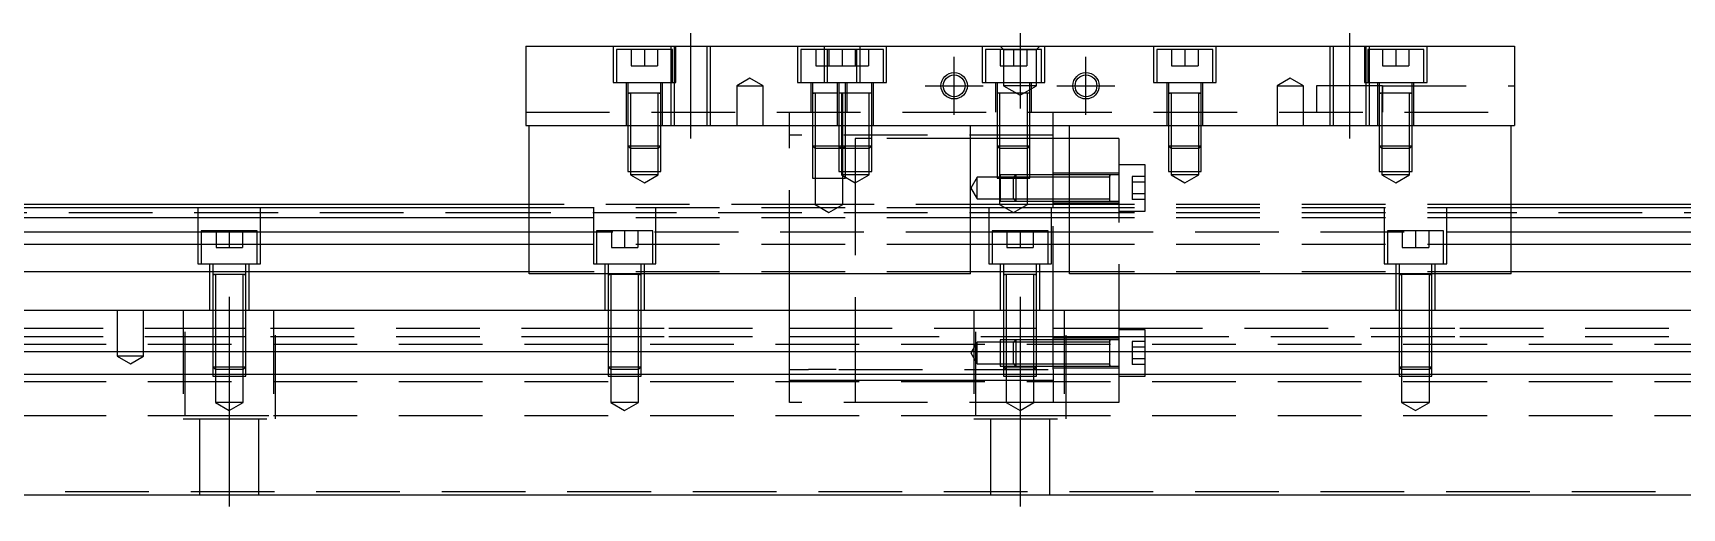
# Model space of a CAD drawing. Extents: x -20 to 981, y -282 to 102.
# Drawn here: x 230.2 to 480.4, y -234.8 to -162.8 of the extents above; entities that cross this region are included whole.
import ezdxf

# ---------------------------------------------------------------- set-up
doc = ezdxf.new("R2010")
doc.units = 0
doc.linetypes.add('CENTER', pattern=[50.8, 31.75, -6.35, 6.35, -6.35])
doc.linetypes.add('DASHED', pattern=[19.05, 12.7, -6.35])
doc.layers.get('0').update_dxf_attribs({"linetype": 'CONTINUOUS'})
doc.layers.add('CENTER', color=1, linetype='CENTER')

msp = doc.modelspace()

# ---------------------------------------------------------------- linework, layer by layer
at = {"color": 7, "linetype": 'CONTINUOUS'}
for p, q in [((305, -164.77), (305, -176.77)), ((305, -164.77), (455, -164.77)), ((455, -164.77), (455, -176.77)), ((305, -176.77), (455, -176.77)), ((305.5, -199.27), (305.5, -176.77)), ((372.5, -199.27), (372.5, -176.77)), ((385, -189.27), (385, -176.77)), ((387.5, -199.27), (387.5, -176.77)), ((454.5, -199.27), (454.5, -176.77)), ((387.5, -178.77), (385, -178.77)), ((305.5, -189.27), (0, -189.27)), ((305.5, -188.77), (28, -188.77)), ((387.5, -189.27), (372.5, -189.27)), ((703, -188.77), (454.5, -188.77)), ((760, -189.27), (454.5, -189.27)), ((305.5, -190.809608), (0, -190.809608)), ((387.5, -190.809608), (372.5, -190.809608)), ((760, -190.809608), (454.5, -190.809608)), ((0, -192.930392), (305.5, -192.930392)), ((305.5, -194.840532), (0, -194.840532)), ((372.5, -192.930392), (387.5, -192.930392)), ((387.5, -194.840532), (372.5, -194.840532)), ((454.5, -192.930392), (760, -192.930392)), ((760, -194.840532), (454.5, -194.840532)), ((305.5, -198.951934), (0, -198.951934)), ((372.5, -199.27), (305.5, -199.27)), ((387.5, -198.951934), (372.5, -198.951934)), ((454.5, -199.27), (387.5, -199.27)), ((760, -198.951934), (454.5, -198.951934)), ((0, -204.77), (760, -204.77)), ((393.6, -209.62), (393.6, -209.269994)), ((0, -211.07), (760, -211.07)), ((0, -214.47), (760, -214.47)), ((393.6, -213.270006), (393.6, -212.92)), ((0, -232.77), (760, -232.77))]:
    msp.add_line(p, q, dxfattribs=at)
at = {"color": 3, "linetype": 'DASHED'}
for p, q in [((318.25, -164.77), (318.25, -170.27)), ((327.000006, -164.77), (327.000006, -176.77)), ((327.5, -164.77), (327.5, -176.77)), ((327.75, -170.27), (327.75, -164.77)), ((332.5, -176.77), (332.5, -164.77)), ((332.999994, -176.77), (332.999994, -164.77)), ((346.25, -164.77), (346.25, -170.27)), ((350.25, -164.77), (350.25, -170.27)), ((355.75, -170.27), (355.75, -164.77)), ((359.75, -170.27), (359.75, -164.77)), ((374.25, -164.77), (374.25, -170.27)), ((377.5, -165.27), (377, -164.77)), ((382.5, -165.27), (383, -164.77)), ((383.75, -170.27), (383.75, -164.77)), ((400.25, -164.77), (400.25, -170.27)), ((409.75, -170.27), (409.75, -164.77)), ((427.000006, -164.77), (427.000006, -176.77)), ((427.5, -164.77), (427.5, -176.77)), ((432.25, -164.77), (432.25, -170.27)), ((432.5, -176.77), (432.5, -164.77)), ((432.999994, -176.77), (432.999994, -164.77)), ((441.75, -170.27), (441.75, -164.77)), ((327.25, -165.27), (318.75, -165.27)), ((318.75, -165.27), (318.75, -170.27)), ((321, -165.27), (321, -167.77)), ((323, -165.27), (323, -167.77)), ((325, -165.27), (325, -167.77)), ((327.25, -170.27), (327.25, -165.27)), ((350.75, -165.27), (346.75, -165.27)), ((346.75, -165.27), (346.75, -170.27)), ((349, -165.27), (349, -167.77)), ((359.25, -165.27), (350.75, -165.27)), ((350.75, -165.27), (350.75, -170.27)), ((351, -165.27), (351, -167.77)), ((353, -165.27), (353, -167.77)), ((355, -165.27), (355, -167.77)), ((355.25, -170.27), (355.25, -165.27)), ((357, -165.27), (357, -167.77)), ((359.25, -170.27), (359.25, -165.27)), ((383.25, -165.27), (374.75, -165.27)), ((374.75, -165.27), (374.75, -170.27)), ((377, -165.27), (377, -167.77)), ((377.5, -165.27), (377.5, -170.77)), ((377.5, -165.27), (382.5, -165.27)), ((379, -165.27), (379, -167.77)), ((381, -165.27), (381, -167.77)), ((382.5, -170.77), (382.5, -165.27)), ((383.25, -170.27), (383.25, -165.27)), ((409.25, -165.27), (400.75, -165.27)), ((400.75, -165.27), (400.75, -170.27)), ((403, -165.27), (403, -167.77)), ((405, -165.27), (405, -167.77)), ((407, -165.27), (407, -167.77)), ((409.25, -170.27), (409.25, -165.27)), ((441.25, -165.27), (432.75, -165.27)), ((432.75, -165.27), (432.75, -170.27)), ((435, -165.27), (435, -167.77)), ((437, -165.27), (437, -167.77)), ((439, -165.27), (439, -167.77)), ((441.25, -170.27), (441.25, -165.27)), ((321, -167.77), (323, -167.77)), ((323, -167.77), (325, -167.77)), ((339, -169.6153), (337, -170.77)), ((341, -170.77), (339, -169.6153)), ((349, -167.77), (351, -167.77)), ((351, -167.77), (353, -167.77)), ((353, -167.77), (355, -167.77)), ((355, -167.77), (357, -167.77)), ((377, -167.77), (379, -167.77)), ((379, -167.77), (381, -167.77)), ((403, -167.77), (405, -167.77)), ((405, -167.77), (407, -167.77)), ((421, -169.6153), (419, -170.77)), ((423, -170.77), (421, -169.6153)), ((435, -167.77), (437, -167.77)), ((437, -167.77), (439, -167.77)), ((318.25, -170.27), (327.75, -170.27)), ((320.25, -170.27), (320.25, -176.77)), ((320.5, -170.27), (320.5, -171.87)), ((320.5, -171.865), (320.5, -171.87)), ((320.5, -171.87), (320.757448, -171.87)), ((320.757468, -171.87), (320.5, -171.87)), ((320.5, -171.87), (320.5, -176.76998)), ((320.5, -171.87), (320.5, -171.875)), ((325.242552, -171.87), (320.757468, -171.87)), ((320.9, -171.87), (320.9, -176.76998)), ((325.1, -176.76998), (325.1, -171.87)), ((325.5, -171.87), (325.242552, -171.87)), ((325.242602, -171.87), (325.5, -171.87)), ((325.5, -171.87), (325.5, -170.27)), ((325.5, -171.87), (325.5, -171.865)), ((325.5, -176.76998), (325.5, -171.87)), ((325.5, -171.875), (325.5, -171.87)), ((325.75, -176.77), (325.75, -170.27)), ((337, -170.77), (339, -170.77)), ((337, -170.77), (337, -176.77)), ((339, -170.77), (341, -170.77)), ((341, -176.77), (341, -170.77)), ((346.25, -170.27), (350.25, -170.27)), ((348.25, -170.27), (348.25, -174.77)), ((348.5, -170.27), (348.5, -171.87)), ((348.5, -171.865), (348.5, -171.87)), ((348.5, -171.87), (348.757448, -171.87)), ((348.757468, -171.87), (348.5, -171.87)), ((348.5, -171.87), (348.5, -171.875)), ((348.5, -171.87), (348.5, -174.76998)), ((352.300194, -171.87), (348.757468, -171.87)), ((348.9, -171.87), (348.9, -174.76998)), ((350.25, -170.27), (359.75, -170.27)), ((352.25, -170.27), (352.25, -176.77)), ((352.5, -170.27), (352.5, -171.87)), ((352.5, -171.865), (352.5, -171.87)), ((352.757468, -171.87), (352.5, -171.87)), ((352.5, -171.87), (352.5, -171.875)), ((352.5, -171.87), (352.5, -176.76998)), ((357.242552, -171.87), (352.757468, -171.87)), ((352.9, -171.87), (352.9, -176.76998)), ((353.1, -174.76998), (353.1, -171.87)), ((353.5, -171.87), (353.5, -170.27)), ((353.5, -171.87), (353.5, -171.865)), ((353.5, -171.875), (353.5, -171.87)), ((353.5, -174.76998), (353.5, -171.87)), ((353.75, -174.77), (353.75, -170.27)), ((357.1, -176.76998), (357.1, -171.87)), ((357.5, -171.87), (357.242552, -171.87)), ((357.5, -171.87), (357.5, -170.27)), ((357.5, -171.87), (357.5, -171.865)), ((357.5, -171.875), (357.5, -171.87)), ((357.5, -176.76998), (357.5, -171.87)), ((357.75, -176.77), (357.75, -170.27)), ((374.25, -170.27), (383.75, -170.27)), ((376.25, -170.27), (376.25, -174.77)), ((376.5, -170.27), (376.5, -171.87)), ((376.5, -171.865), (376.5, -171.87)), ((376.757468, -171.87), (376.5, -171.87)), ((376.5, -171.87), (376.5, -171.875)), ((376.5, -171.87), (376.5, -174.76998)), ((381.242552, -171.87), (376.757468, -171.87)), ((376.9, -171.87), (376.9, -174.76998)), ((382.5, -170.77), (377.5, -170.77)), ((377.5, -170.77), (380, -172.213376)), ((380, -172.213376), (382.5, -170.77)), ((381.1, -174.76998), (381.1, -171.87)), ((381.5, -171.87), (381.242552, -171.87)), ((381.5, -171.87), (381.5, -170.27)), ((381.5, -171.87), (381.5, -171.865)), ((381.5, -171.875), (381.5, -171.87)), ((381.5, -174.76998), (381.5, -171.87)), ((381.75, -174.77), (381.75, -170.27)), ((400.25, -170.27), (409.75, -170.27)), ((402.25, -170.27), (402.25, -176.77)), ((402.5, -170.27), (402.5, -171.87)), ((402.5, -171.865), (402.5, -171.87)), ((402.5, -171.87), (402.757448, -171.87)), ((402.757468, -171.87), (402.5, -171.87)), ((402.5, -171.87), (402.5, -171.875)), ((402.5, -171.87), (402.5, -176.76998)), ((407.242552, -171.87), (402.757468, -171.87)), ((402.9, -171.87), (402.9, -176.76998)), ((407.1, -176.76998), (407.1, -171.87)), ((407.5, -171.87), (407.242552, -171.87)), ((407.242602, -171.87), (407.5, -171.87)), ((407.5, -171.87), (407.5, -170.27)), ((407.5, -171.87), (407.5, -171.865)), ((407.5, -171.875), (407.5, -171.87)), ((407.5, -176.76998), (407.5, -171.87)), ((407.75, -176.77), (407.75, -170.27)), ((419, -170.77), (421, -170.77)), ((419, -170.77), (419, -176.77)), ((421, -170.77), (423, -170.77)), ((423, -176.77), (423, -170.77)), ((425, -170.77), (425, -174.77)), ((435, -170.77), (425, -170.77)), ((432.25, -170.27), (441.75, -170.27)), ((434.25, -170.27), (434.25, -176.77)), ((434.5, -170.27), (434.5, -171.87)), ((434.5, -171.865), (434.5, -171.87)), ((434.5, -171.87), (434.757448, -171.87)), ((434.757468, -171.87), (434.5, -171.87)), ((434.5, -171.87), (434.5, -171.875)), ((434.5, -171.87), (434.5, -176.76998)), ((439.242552, -171.87), (434.757468, -171.87)), ((434.9, -171.87), (434.9, -176.76998)), ((435, -170.77), (455, -170.77)), ((435, -174.77), (435, -170.77)), ((435, -170.77), (435, -171.87)), ((435, -171.87), (435, -174.77)), ((439.1, -176.76998), (439.1, -171.87)), ((439.5, -171.87), (439.242552, -171.87)), ((439.242602, -171.87), (439.5, -171.87)), ((439.5, -171.87), (439.5, -170.27)), ((439.5, -171.87), (439.5, -171.865)), ((439.5, -171.875), (439.5, -171.87)), ((439.5, -176.76998), (439.5, -171.87)), ((439.75, -176.77), (439.75, -170.27)), ((305, -174.77), (455, -174.77)), ((345, -176.77), (345, -174.77)), ((348.5, -174.77), (348.5, -176.77)), ((348.500006, -174.77), (348.500006, -176.77)), ((348.9, -174.77), (348.9, -176.77)), ((353.1, -176.77), (353.1, -174.77)), ((353.499994, -176.77), (353.499994, -174.77)), ((353.5, -176.77), (353.5, -174.77)), ((376.5, -174.77), (376.5, -176.77)), ((376.500006, -174.77), (376.500006, -176.77)), ((376.9, -174.77), (376.9, -176.77)), ((381.1, -176.77), (381.1, -174.77)), ((381.499994, -176.77), (381.499994, -174.77)), ((381.5, -176.77), (381.5, -174.77)), ((385, -176.77), (385, -174.77)), ((320.5, -176.77), (320.5, -179.87)), ((320.500006, -176.77), (320.500006, -179.870006)), ((320.9, -176.77), (320.9, -180.27)), ((325.1, -180.27), (325.1, -176.77)), ((325.499994, -179.870006), (325.499994, -176.77)), ((325.5, -179.87), (325.5, -176.77)), ((345, -199.27), (345, -176.77)), ((348.5, -176.77), (348.5, -179.87)), ((348.500006, -176.77), (348.500006, -179.870006)), ((348.9, -176.77), (348.9, -180.27)), ((352.5, -176.77), (352.5, -179.87)), ((352.500006, -176.77), (352.500006, -179.870006)), ((352.9, -176.77), (352.9, -180.27)), ((353.1, -180.27), (353.1, -176.77)), ((353.499994, -179.870006), (353.499994, -176.77)), ((353.5, -179.87), (353.5, -176.77)), ((357.1, -180.27), (357.1, -176.77)), ((357.499994, -179.870006), (357.499994, -176.77)), ((357.5, -179.87), (357.5, -176.77)), ((376.5, -176.77), (376.5, -179.87)), ((376.500006, -176.77), (376.500006, -179.870006)), ((376.9, -176.77), (376.9, -180.27)), ((381.1, -180.27), (381.1, -176.77)), ((381.499994, -179.870006), (381.499994, -176.77)), ((381.5, -179.87), (381.5, -176.77)), ((402.5, -176.77), (402.5, -179.87)), ((402.500006, -176.77), (402.500006, -179.870006)), ((402.9, -176.77), (402.9, -180.27)), ((407.1, -180.27), (407.1, -176.77)), ((407.499994, -179.870006), (407.499994, -176.77)), ((407.5, -179.87), (407.5, -176.77)), ((434.5, -176.77), (434.5, -179.87)), ((434.500006, -176.77), (434.500006, -179.870006)), ((434.9, -176.77), (434.9, -180.27)), ((439.1, -180.27), (439.1, -176.77)), ((439.499994, -179.870006), (439.499994, -176.77)), ((439.5, -179.87), (439.5, -176.77)), ((320.5, -179.87), (325.5, -179.87)), ((320.5, -179.87), (320.9, -180.27)), ((320.500006, -179.87002), (320.500006, -183.77)), ((325.1, -180.27), (325.5, -179.87)), ((325.499994, -183.77), (325.499994, -179.87002)), ((385, -178.27), (345, -178.27)), ((348.5, -179.87), (352.5, -179.87)), ((348.5, -179.87), (348.9, -180.27)), ((348.500006, -179.87002), (348.500006, -184.77)), ((352.5, -179.87), (357.5, -179.87)), ((352.5, -179.87), (352.9, -180.27)), ((352.500006, -179.87002), (352.500006, -183.77)), ((353.1, -180.27), (353.5, -179.87)), ((353.499994, -180.27), (353.499994, -179.87002)), ((355, -178.77), (355, -180.27)), ((357.1, -178.77), (355, -178.77)), ((357.5, -178.77), (357.1, -178.77)), ((357.1, -180.27), (357.5, -179.87)), ((357.499994, -183.77), (357.499994, -179.87002)), ((372.5, -178.77), (357.5, -178.77)), ((376.5, -178.77), (372.5, -178.77)), ((376.9, -178.77), (376.5, -178.77)), ((376.5, -179.87), (381.5, -179.87)), ((376.5, -179.87), (376.9, -180.27)), ((376.500006, -179.87002), (376.500006, -184.77)), ((381.1, -178.77), (376.9, -178.77)), ((381.5, -178.77), (381.1, -178.77)), ((381.1, -180.27), (381.5, -179.87)), ((381.499994, -184.77), (381.499994, -179.87002)), ((385, -178.77), (381.5, -178.77)), ((395, -178.77), (387.5, -178.77)), ((395, -178.77), (395, -199.27)), ((402.5, -179.87), (407.5, -179.87)), ((402.5, -179.87), (402.9, -180.27)), ((402.500006, -179.87002), (402.500006, -183.77)), ((407.1, -180.27), (407.5, -179.87)), ((407.499994, -183.77), (407.499994, -179.87002)), ((434.5, -179.87), (439.5, -179.87)), ((434.5, -179.87), (434.9, -180.27)), ((434.500006, -179.87002), (434.500006, -183.77)), ((439.1, -180.27), (439.5, -179.87)), ((439.499994, -183.77), (439.499994, -179.87002)), ((325.1, -180.27), (320.9, -180.27)), ((320.9, -180.27002), (320.9, -183.77)), ((325.1, -183.77), (325.1, -180.27002)), ((352.500006, -180.27), (348.9, -180.27)), ((348.9, -180.27002), (348.9, -184.77)), ((352.9, -180.27), (352.500006, -180.27)), ((357.1, -180.27), (352.9, -180.27)), ((352.9, -180.27002), (352.9, -183.77)), ((353.1, -184.77), (353.1, -180.27002)), ((353.499994, -183.77), (353.499994, -180.27)), ((355, -180.27), (355, -183.77)), ((357.1, -183.77), (357.1, -180.27002)), ((381.1, -180.27), (376.9, -180.27)), ((376.9, -180.27002), (376.9, -184.77)), ((381.1, -184.77), (381.1, -180.27002)), ((407.1, -180.27), (402.9, -180.27)), ((402.9, -180.27002), (402.9, -183.77)), ((407.1, -183.77), (407.1, -180.27002)), ((439.1, -180.27), (434.9, -180.27)), ((434.9, -180.27002), (434.9, -183.77)), ((439.1, -183.77), (439.1, -180.27002)), ((320.500006, -183.77), (325.499994, -183.77)), ((320.9, -183.77), (320.9, -184.27)), ((325.1, -184.27), (320.9, -184.27)), ((320.9, -184.27), (323, -185.482436)), ((323, -185.482436), (325.1, -184.27)), ((325.1, -184.27), (325.1, -183.77)), ((348.500006, -184.77), (353.499994, -184.77)), ((348.9, -184.77), (348.9, -188.77)), ((352.500006, -183.77), (357.499994, -183.77)), ((352.9, -183.77), (352.9, -184.27)), ((357.1, -184.27), (352.9, -184.27)), ((352.9, -184.27), (355, -185.482436)), ((353.1, -188.77), (353.1, -184.77)), ((353.499994, -184.77), (353.499994, -183.77)), ((355, -183.77), (355, -214.47)), ((355, -185.482436), (357.1, -184.27)), ((357.1, -184.27), (357.1, -183.77)), ((373.5, -184.62), (372.547372, -186.27)), ((373.5, -187.92), (373.5, -184.62)), ((377, -184.62), (373.5, -184.62)), ((376.500006, -184.77), (381.499994, -184.77)), ((376.9, -184.77), (376.9, -188.77)), ((377, -184.270006), (377, -188.269994)), ((379.34998, -184.270006), (377, -184.270006)), ((378.99998, -184.62), (377, -184.62)), ((379.35, -184.27), (379, -184.62)), ((379, -187.92), (379, -184.62)), ((385, -184.62), (379, -184.62)), ((379.35, -184.27), (379.35, -188.27)), ((385, -184.27), (379.35, -184.27)), ((385, -184.270006), (379.35, -184.270006)), ((381.1, -188.77), (381.1, -184.77)), ((395, -184.02), (385, -184.02)), ((387.5, -184.27), (385.00002, -184.27)), ((387.5, -184.62), (385.00002, -184.62)), ((393.605, -184.27), (387.5, -184.27)), ((393.6, -184.62), (387.5, -184.62)), ((395, -184.27), (393.595, -184.27)), ((393.6, -184.27), (393.6, -184.486668)), ((393.6, -188.27), (393.6, -184.27)), ((399, -182.77), (395, -182.77)), ((397, -184.53795), (397, -185.403974)), ((399, -184.53795), (397, -184.53795)), ((399, -189.77), (399, -182.77)), ((402.500006, -183.77), (407.499994, -183.77)), ((402.9, -183.77), (402.9, -184.27)), ((407.1, -184.27), (402.9, -184.27)), ((402.9, -184.27), (405, -185.482436)), ((405, -185.482436), (407.1, -184.27)), ((407.1, -184.27), (407.1, -183.77)), ((434.500006, -183.77), (439.499994, -183.77)), ((434.9, -183.77), (434.9, -184.27)), ((439.1, -184.27), (434.9, -184.27)), ((434.9, -184.27), (437, -185.482436)), ((437, -185.482436), (439.1, -184.27)), ((439.1, -184.27), (439.1, -183.77)), ((372.547372, -186.27), (373.5, -187.92)), ((399, -185.403974), (397, -185.403974)), ((397, -185.403974), (397, -187.136026)), ((397, -187.136026), (397, -188.00205)), ((399, -187.136026), (397, -187.136026)), ((305.5, -190.02), (28, -190.02)), ((255.25, -189.27), (255.25, -197.77)), ((264.75, -197.77), (264.75, -189.27)), ((348.9, -188.77), (305.5, -188.77)), ((372.5, -189.27), (305.5, -189.27)), ((385, -190.02), (305.5, -190.02)), ((315.25, -189.27), (315.25, -197.77)), ((324.75, -197.77), (324.75, -189.27)), ((353.1, -188.77), (348.9, -188.77)), ((348.9, -188.77), (351, -189.982436)), ((351, -189.982436), (353.1, -188.77)), ((354.99998, -188.77), (353.1, -188.77)), ((376.9, -188.77), (355, -188.77)), ((376.9, -188.770002), (355, -188.770006)), ((373.5, -187.92), (377, -187.92)), ((375.25, -189.27), (375.25, -197.77)), ((381.1, -188.77), (376.9, -188.77)), ((376.9, -188.77), (379, -189.982436)), ((377, -187.92), (378.99998, -187.92)), ((377, -188.269994), (379.34998, -188.269994)), ((379, -187.92), (385, -187.92)), ((379, -187.92), (379.35, -188.27)), ((379, -189.982436), (381.1, -188.77)), ((379.35, -188.269994), (385, -188.269994)), ((379.35, -188.27), (385, -188.27)), ((385, -188.77), (381.1, -188.77)), ((385, -188.770006), (381.1, -188.770002)), ((384.75, -197.77), (384.75, -189.27)), ((385, -188.52), (395, -188.52)), ((387.5, -188.77), (385, -188.77)), ((387.5, -188.770006), (385, -188.770006)), ((385, -204.77), (385, -189.27)), ((387.5, -190.02), (385, -190.02)), ((385.00002, -187.92), (387.5, -187.92)), ((385.00002, -188.27), (387.5, -188.27)), ((387.5, -187.92), (393.6, -187.92)), ((387.5, -188.27), (393.605, -188.27)), ((395, -188.77), (387.5, -188.77)), ((395, -188.770006), (387.5, -188.770006)), ((454.5, -189.27), (387.5, -189.27)), ((454.5, -190.02), (387.5, -190.02)), ((393.595, -188.27), (395, -188.27)), ((395, -189.77), (399, -189.77)), ((454.5, -188.77), (395.00002, -188.77)), ((399, -188.00205), (397, -188.00205)), ((435.25, -189.27), (435.25, -197.77)), ((444.75, -197.77), (444.75, -189.27)), ((703, -190.02), (454.5, -190.02)), ((372.5, -190.809608), (305.5, -190.809608)), ((454.5, -190.809608), (387.5, -190.809608)), ((264.25, -192.77), (255.75, -192.77)), ((255.75, -192.77), (255.75, -197.77)), ((258, -192.77), (258, -195.27)), ((260, -192.77), (260, -195.27)), ((262, -192.77), (262, -195.27)), ((264.25, -197.77), (264.25, -192.77)), ((305.5, -192.930392), (372.5, -192.930392)), ((372.5, -194.840532), (305.5, -194.840532)), ((324.25, -192.77), (315.75, -192.77)), ((315.75, -192.77), (315.75, -197.77)), ((318, -192.77), (318, -195.27)), ((320, -192.77), (320, -195.27)), ((322, -192.77), (322, -195.27)), ((324.25, -197.77), (324.25, -192.77)), ((384.25, -192.77), (375.75, -192.77)), ((375.75, -192.77), (375.75, -197.77)), ((378, -192.77), (378, -195.27)), ((380, -192.77), (380, -195.27)), ((382, -192.77), (382, -195.27)), ((384.25, -197.77), (384.25, -192.77)), ((387.5, -192.930392), (454.5, -192.930392)), ((454.5, -194.840532), (387.5, -194.840532)), ((444.25, -192.77), (435.75, -192.77)), ((435.75, -192.77), (435.75, -197.77)), ((438, -192.77), (438, -195.27)), ((440, -192.77), (440, -195.27)), ((442, -192.77), (442, -195.27)), ((444.25, -197.77), (444.25, -192.77)), ((258, -195.27), (260, -195.27)), ((260, -195.27), (262, -195.27)), ((318, -195.27), (320, -195.27)), ((320, -195.27), (322, -195.27)), ((378, -195.27), (380, -195.27)), ((380, -195.27), (382, -195.27)), ((438, -195.27), (440, -195.27)), ((440, -195.27), (442, -195.27)), ((255.25, -197.77), (264.75, -197.77)), ((257, -197.77), (257, -204.77)), ((257.5, -197.77), (257.5, -199.37)), ((257.5, -199.365), (257.5, -199.37)), ((257.5, -199.37), (257.757448, -199.37)), ((257.757468, -199.37), (257.5, -199.37)), ((257.5, -199.37), (257.5, -199.375)), ((257.5, -199.37), (257.5, -204.76998)), ((262.242552, -199.37), (257.757468, -199.37)), ((257.9, -199.37), (257.9, -204.76998)), ((262.1, -204.76998), (262.1, -199.37)), ((262.5, -199.37), (262.242552, -199.37)), ((262.242602, -199.37), (262.5, -199.37)), ((262.5, -199.37), (262.5, -197.77)), ((262.5, -199.37), (262.5, -199.365)), ((262.5, -199.375), (262.5, -199.37)), ((262.5, -204.76998), (262.5, -199.37)), ((263, -204.77), (263, -197.77)), ((372.5, -198.951934), (305.5, -198.951934)), ((315.25, -197.77), (324.75, -197.77)), ((317, -197.77), (317, -204.77)), ((317.5, -197.77), (317.5, -199.37)), ((317.5, -199.365), (317.5, -199.37)), ((317.5, -199.37), (317.757448, -199.37)), ((317.757468, -199.37), (317.5, -199.37)), ((317.5, -199.37), (317.5, -199.375)), ((317.5, -199.37), (317.5, -204.76998)), ((322.242552, -199.37), (317.757468, -199.37)), ((317.9, -199.37), (317.9, -204.76998)), ((322.1, -204.76998), (322.1, -199.37)), ((322.5, -199.37), (322.242552, -199.37)), ((322.242602, -199.37), (322.5, -199.37)), ((322.5, -199.37), (322.5, -197.77)), ((322.5, -199.37), (322.5, -199.365)), ((322.5, -199.375), (322.5, -199.37)), ((322.5, -204.76998), (322.5, -199.37)), ((323, -204.77), (323, -197.77)), ((345, -204.77), (345, -199.27)), ((375.25, -197.77), (384.75, -197.77)), ((377, -197.77), (377, -204.77)), ((377.5, -197.77), (377.5, -199.37)), ((377.5, -199.365), (377.5, -199.37)), ((377.5, -199.37), (377.757448, -199.37)), ((377.757468, -199.37), (377.5, -199.37)), ((377.5, -199.37), (377.5, -199.375)), ((377.5, -199.37), (377.5, -204.76998)), ((382.242552, -199.37), (377.757468, -199.37)), ((377.9, -199.37), (377.9, -204.76998)), ((382.1, -204.76998), (382.1, -199.37)), ((382.5, -199.37), (382.242552, -199.37)), ((382.242602, -199.37), (382.5, -199.37)), ((382.5, -199.37), (382.5, -197.77)), ((382.5, -199.37), (382.5, -199.365)), ((382.5, -199.375), (382.5, -199.37)), ((382.5, -204.76998), (382.5, -199.37)), ((383, -204.77), (383, -197.77)), ((454.5, -198.951934), (387.5, -198.951934)), ((395, -199.27), (395, -204.77)), ((435.25, -197.77), (444.75, -197.77)), ((437, -197.77), (437, -204.77)), ((437.5, -197.77), (437.5, -199.37)), ((437.5, -199.365), (437.5, -199.37)), ((437.5, -199.37), (437.757448, -199.37)), ((437.757468, -199.37), (437.5, -199.37)), ((437.5, -199.37), (437.5, -199.375)), ((437.5, -199.37), (437.5, -204.76998)), ((442.242552, -199.37), (437.757468, -199.37)), ((437.9, -199.37), (437.9, -204.76998)), ((442.1, -204.76998), (442.1, -199.37)), ((442.5, -199.37), (442.242552, -199.37)), ((442.242602, -199.37), (442.5, -199.37)), ((442.5, -199.37), (442.5, -197.77)), ((442.5, -199.37), (442.5, -199.365)), ((442.5, -199.375), (442.5, -199.37)), ((442.5, -204.76998), (442.5, -199.37)), ((443, -204.77), (443, -197.77)), ((243, -204.77), (243, -211.77)), ((247, -211.77), (247, -204.77)), ((253, -204.77), (253, -221.27)), ((253.291796, -220.77), (253.291796, -204.77)), ((257.5, -204.77), (257.5, -211.07)), ((257.500006, -204.77), (257.500006, -211.07)), ((257.9, -204.77), (257.9, -211.07)), ((262.1, -211.07), (262.1, -204.77)), ((262.499994, -211.07), (262.499994, -204.77)), ((262.5, -211.07), (262.5, -204.77)), ((266.708204, -204.77), (266.708204, -220.77)), ((267, -221.27), (267, -204.77)), ((317.5, -204.77), (317.5, -211.07)), ((317.500006, -204.77), (317.500006, -211.07)), ((317.9, -204.77), (317.9, -211.07)), ((322.1, -211.07), (322.1, -204.77)), ((322.499994, -211.07), (322.499994, -204.77)), ((322.5, -211.07), (322.5, -204.77)), ((345, -211.07), (345, -204.77)), ((373, -204.77), (373, -221.27)), ((373.291796, -220.77), (373.291796, -204.77)), ((377.5, -204.77), (377.5, -211.07)), ((377.500006, -204.77), (377.500006, -211.07)), ((377.9, -204.77), (377.9, -211.07)), ((382.1, -211.07), (382.1, -204.77)), ((382.499994, -211.07), (382.499994, -204.77)), ((382.5, -211.07), (382.5, -204.77)), ((385, -211.07), (385, -204.77)), ((386.708204, -204.77), (386.708204, -220.77)), ((387, -221.27), (387, -204.77)), ((395, -204.77), (395, -211.07)), ((437.5, -204.77), (437.5, -211.07)), ((437.500006, -204.77), (437.500006, -211.07)), ((437.9, -204.77), (437.9, -211.07)), ((442.1, -211.07), (442.1, -204.77)), ((442.499994, -211.07), (442.499994, -204.77)), ((442.5, -211.07), (442.5, -204.77)), ((56.708204, -207.52), (313.291796, -207.52)), ((257.5, -207.52), (257.9, -207.52)), ((257.9, -207.52), (262.1, -207.52)), ((262.1, -207.52), (262.5, -207.52)), ((313.291796, -207.52), (326.708204, -207.52)), ((317.5, -207.52), (317.9, -207.52)), ((317.9, -207.52), (322.1, -207.52)), ((322.1, -207.52), (322.5, -207.52)), ((326.708204, -207.52), (345, -207.52)), ((345, -207.52), (347.5, -207.52)), ((347.5, -207.52), (347.9, -207.52)), ((347.9, -207.52), (385, -207.52)), ((377.5, -207.52), (377.9, -207.52)), ((377.9, -207.52), (382.1, -207.52)), ((382.1, -207.52), (382.5, -207.52)), ((385, -207.52), (395, -207.52)), ((395, -207.52), (433.291796, -207.52)), ((433.291796, -207.52), (446.708204, -207.52)), ((437.5, -207.52), (437.9, -207.52)), ((437.9, -207.52), (442.1, -207.52)), ((442.1, -207.52), (442.5, -207.52)), ((446.708204, -207.52), (677.5, -207.52)), ((0, -209.92), (760, -209.92)), ((56.708204, -208.77), (313.291796, -208.77)), ((257.5, -208.77), (257.9, -208.77)), ((257.9, -208.77), (262.1, -208.77)), ((262.1, -208.77), (262.5, -208.77)), ((313.291796, -208.77), (326.708204, -208.77)), ((317.5, -208.77), (317.9, -208.77)), ((317.9, -208.77), (322.1, -208.77)), ((322.1, -208.77), (322.5, -208.77)), ((326.708204, -208.77), (345, -208.77)), ((345, -208.77), (347.5, -208.77)), ((347.5, -208.77), (347.9, -208.77)), ((347.9, -208.77), (354.99998, -208.77)), ((355, -208.769994), (385, -208.769994)), ((355, -208.77), (385, -208.77)), ((373.5, -209.62), (372.547372, -211.27)), ((373.5, -212.92), (373.5, -209.62)), ((377, -209.62), (373.5, -209.62)), ((377, -209.270006), (377, -213.269994)), ((379.34998, -209.270006), (377, -209.270006)), ((378.99998, -209.62), (377, -209.62)), ((377.5, -208.77), (377.9, -208.77)), ((377.9, -208.77), (382.1, -208.77)), ((379.35, -209.27), (379, -209.62)), ((379, -212.92), (379, -209.62)), ((385, -209.62), (379, -209.62)), ((379.35, -209.27), (379.35, -213.27)), ((385, -209.27), (379.35, -209.27)), ((385, -209.270006), (379.35, -209.270006)), ((382.1, -208.77), (382.5, -208.77)), ((385, -208.769994), (395, -208.769994)), ((385, -208.77), (395, -208.77)), ((395, -209.02), (385, -209.02)), ((393.605, -209.27), (385.00002, -209.27)), ((393.6, -209.62), (385.00002, -209.62)), ((395, -209.27), (393.595, -209.27)), ((393.6, -209.27), (393.6, -209.486668)), ((393.6, -209.486708), (393.6, -209.27)), ((393.6, -209.27), (393.6, -209.486668)), ((393.6, -209.486708), (393.6, -209.27)), ((393.6, -211.06999), (393.6, -209.486708)), ((399, -207.77), (395, -207.77)), ((395.00002, -208.77), (399, -208.77)), ((397, -209.53795), (397, -210.403974)), ((399, -209.53795), (397, -209.53795)), ((399, -211.07), (399, -207.77)), ((399, -208.77), (433.291796, -208.77)), ((433.291796, -208.77), (446.708204, -208.77)), ((437.5, -208.77), (437.9, -208.77)), ((437.9, -208.77), (442.1, -208.77)), ((442.1, -208.77), (442.5, -208.77)), ((446.708204, -208.77), (677.5, -208.77)), ((247, -211.77), (243, -211.77)), ((243, -211.77), (245, -212.9247)), ((245, -212.9247), (247, -211.77)), ((257.5, -211.07), (257.5, -213.37)), ((257.500006, -211.07), (257.500006, -213.370006)), ((257.9, -211.07), (257.9, -213.77)), ((262.1, -213.77), (262.1, -211.07)), ((262.499994, -213.370006), (262.499994, -211.07)), ((262.5, -213.37), (262.5, -211.07)), ((317.5, -211.07), (317.5, -213.37)), ((317.500006, -211.07), (317.500006, -213.370006)), ((317.9, -211.07), (317.9, -213.77)), ((322.1, -213.77), (322.1, -211.07)), ((322.499994, -213.370006), (322.499994, -211.07)), ((322.5, -213.37), (322.5, -211.07)), ((345, -213.77), (345, -211.07)), ((372.547372, -211.27), (373.5, -212.92)), ((377.5, -211.07), (377.5, -213.37)), ((377.500006, -211.07), (377.500006, -213.370006)), ((377.9, -211.07), (377.9, -213.77)), ((382.1, -213.77), (382.1, -211.07)), ((382.499994, -213.370006), (382.499994, -211.07)), ((382.5, -213.37), (382.5, -211.07)), ((385, -213.77), (385, -211.07)), ((393.6, -213.053332), (393.6, -211.06999)), ((395, -211.07), (395, -214.47)), ((399, -210.403974), (397, -210.403974)), ((397, -210.403974), (397, -212.136026)), ((399, -212.136026), (397, -212.136026)), ((397, -212.136026), (397, -213.00205)), ((399, -214.47), (399, -211.07)), ((437.5, -211.07), (437.5, -213.37)), ((437.500006, -211.07), (437.500006, -213.370006)), ((437.9, -211.07), (437.9, -213.77)), ((442.1, -213.77), (442.1, -211.07)), ((442.499994, -213.370006), (442.499994, -211.07)), ((442.5, -213.37), (442.5, -211.07)), ((257.5, -213.37), (262.5, -213.37)), ((257.5, -213.37), (257.9, -213.77)), ((257.500006, -213.37002), (257.500006, -214.47)), ((257.500006, -214.47), (257.500006, -214.77)), ((257.500006, -214.77), (262.499994, -214.77)), ((262.1, -213.77), (257.9, -213.77)), ((257.9, -213.77002), (257.9, -214.77)), ((257.9, -214.77), (257.9, -218.77)), ((262.1, -213.77), (262.5, -213.37)), ((262.1, -214.77), (262.1, -213.77002)), ((262.1, -218.77), (262.1, -214.77)), ((262.499994, -214.47), (262.499994, -213.37002)), ((262.499994, -214.77), (262.499994, -214.47)), ((317.5, -213.37), (322.5, -213.37)), ((317.5, -213.37), (317.9, -213.77)), ((317.500006, -213.37002), (317.500006, -214.47)), ((317.500006, -214.47), (317.500006, -214.77)), ((317.500006, -214.77), (322.499994, -214.77)), ((322.1, -213.77), (317.9, -213.77)), ((317.9, -213.77002), (317.9, -214.77)), ((317.9, -214.77), (317.9, -218.77)), ((322.1, -213.77), (322.5, -213.37)), ((322.1, -214.77), (322.1, -213.77002)), ((322.1, -218.77), (322.1, -214.77)), ((322.499994, -214.47), (322.499994, -213.37002)), ((322.499994, -214.77), (322.499994, -214.47)), ((345, -213.77), (347.500006, -213.77)), ((345, -214.47), (345, -213.77)), ((345, -218.77), (345, -214.47)), ((347.500006, -213.77), (347.9, -213.77)), ((352.1, -213.77), (347.9, -213.77)), ((352.499994, -213.77), (385, -213.77)), ((355, -214.47), (355, -218.77)), ((373.5, -212.92), (377, -212.92)), ((377, -212.92), (378.99998, -212.92)), ((377, -213.269994), (379.34998, -213.269994)), ((377.5, -213.37), (382.5, -213.37)), ((377.5, -213.37), (377.9, -213.77)), ((377.500006, -213.37002), (377.500006, -214.47)), ((377.500006, -214.47), (377.500006, -214.77)), ((377.500006, -214.77), (382.499994, -214.77)), ((382.1, -213.77), (377.9, -213.77)), ((377.9, -213.77002), (377.9, -214.77)), ((377.9, -214.77), (377.9, -218.77)), ((379, -212.92), (385, -212.92)), ((379, -212.92), (379.35, -213.27)), ((379.35, -213.269994), (385, -213.269994)), ((379.35, -213.27), (385, -213.27)), ((382.1, -213.77), (382.5, -213.37)), ((382.1, -214.77), (382.1, -213.77002)), ((382.1, -218.77), (382.1, -214.77)), ((382.499994, -214.47), (382.499994, -213.37002)), ((382.499994, -214.77), (382.499994, -214.47)), ((385, -213.52), (395, -213.52)), ((385, -213.77), (385, -214.47)), ((385, -214.47), (385, -218.77)), ((385.00002, -212.92), (393.6, -212.92)), ((385.00002, -213.27), (393.6, -213.27)), ((393.595, -213.27), (393.6, -213.27)), ((393.6, -213.053292), (393.6, -213.27)), ((393.6, -213.27), (393.6, -213.053332)), ((393.6, -213.27), (393.605, -213.27)), ((393.6, -213.27), (395, -213.27)), ((395, -214.47), (395, -218.77)), ((395, -214.77), (399, -214.77)), ((399, -213.00205), (397, -213.00205)), ((399, -214.77), (399, -214.47)), ((437.5, -213.37), (442.5, -213.37)), ((437.5, -213.37), (437.9, -213.77)), ((437.500006, -213.37002), (437.500006, -214.47)), ((437.500006, -214.47), (437.500006, -214.77)), ((437.500006, -214.77), (442.499994, -214.77)), ((442.1, -213.77), (437.9, -213.77)), ((437.9, -213.77002), (437.9, -214.77)), ((437.9, -214.77), (437.9, -218.77)), ((442.1, -213.77), (442.5, -213.37)), ((442.1, -214.77), (442.1, -213.77002)), ((442.1, -218.77), (442.1, -214.77)), ((442.499994, -214.47), (442.499994, -213.37002)), ((442.499994, -214.77), (442.499994, -214.47)), ((0, -215.62), (760, -215.62)), ((345, -215.39077), (385, -215.39077)), ((345, -215.39077), (355, -215.39077)), ((355, -215.39077), (385, -215.39077)), ((262.1, -218.77), (257.9, -218.77)), ((257.9, -218.77), (260, -219.982436)), ((260, -219.982436), (262.1, -218.77)), ((322.1, -218.77), (317.9, -218.77)), ((317.9, -218.77), (320, -219.982436)), ((320, -219.982436), (322.1, -218.77)), ((385, -218.77), (345, -218.77)), ((382.1, -218.77), (377.9, -218.77)), ((377.9, -218.77), (380, -219.982436)), ((380, -219.982436), (382.1, -218.77)), ((395, -218.77), (385, -218.77)), ((442.1, -218.77), (437.9, -218.77)), ((437.9, -218.77), (440, -219.982436)), ((440, -219.982436), (442.1, -218.77)), ((0, -220.77), (703.291796, -220.77)), ((253, -221.27), (267, -221.27)), ((253.291796, -220.77), (266.708204, -220.77)), ((255.5, -221.27), (255.5, -232.77)), ((264.5, -232.77), (264.5, -221.27)), ((373, -221.27), (387, -221.27)), ((373.291796, -220.77), (386.708204, -220.77)), ((375.5, -221.27), (375.5, -232.77)), ((384.5, -232.77), (384.5, -221.27)), ((6.499992, -232.27), (760, -232.27))]:
    msp.add_line(p, q, dxfattribs=at)
at = {"color": 3, "linetype": 'CONTINUOUS'}
for centre in [(370, -170.77), (390, -170.77)]:
    msp.add_circle(centre, 2, dxfattribs=at)
at = {"color": 7, "linetype": 'CONTINUOUS'}
for centre in [(370, -170.77), (390, -170.77)]:
    msp.add_circle(centre, 1.65, dxfattribs=at)
at = {"layer": 'CENTER', "color": 1, "linetype": 'CENTER'}
for p, q in [((330, -162.77), (330, -178.77)), ((380, -162.77), (380, -174.213376)), ((430, -162.77), (430, -178.77)), ((370, -175.17), (370, -166.37)), ((390, -175.17), (390, -166.37)), ((365.6, -170.77), (374.4, -170.77)), ((385.6, -170.77), (394.4, -170.77)), ((260, -202.77), (260, -234.77)), ((380, -202.77), (380, -234.77))]:
    msp.add_line(p, q, dxfattribs=at)

doc.saveas('drawing.dxf')
